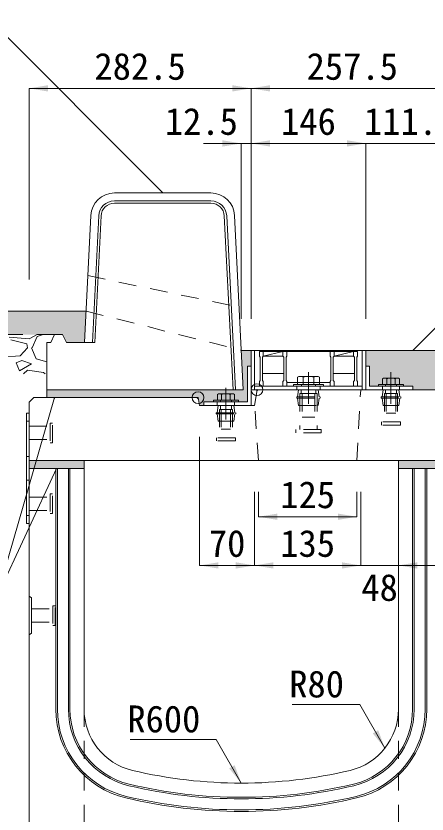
# Model space of a CAD drawing. Units: millimetres at full size. Extents: x 87158 to 122251, y -125707 to -112261.
# Drawn here: x 103138 to 103661, y -114670 to -113656 of the extents above; entities that cross this region are included whole.
import ezdxf
from ezdxf.enums import TextEntityAlignment as Align

# ---------------------------------------------------------------- set-up
doc = ezdxf.new("R2010")
doc.units = ezdxf.units.MM
doc.header["$LTSCALE"] = 30
doc.header["$PDMODE"] = 32
doc.header["$PDSIZE"] = 15
doc.linetypes.add('CHAIN', pattern=[18.5, 12, -1.5, 3.5, -1.5])
doc.linetypes.add('USER1', pattern=[1.35, 0.75, -0.6])
for name, color, linetype, lineweight in [('0_2', 7, 'Continuous', 13), ('インサート', 92, 'USER1', 9), ('グレーチング', 7, 'Continuous', 9), ('ジョイント', 7, 'Continuous', 5), ('ハッチング_基礎', 150, 'Continuous', 9), ('モルタル', 7, 'Continuous', 13), ('作業エリア', 11, 'Continuous', 13), ('受枠', 3, 'Continuous', 9), ('寸法線', 7, 'Continuous', 13), ('引出線', 4, 'Continuous', 13), ('本体', 2, 'Continuous', 13), ('目地', 132, 'Continuous', 5), ('舗装・基礎', 3, 'Continuous', 13)]:
    doc.layers.add(name, color=color, linetype=linetype, lineweight=lineweight)
doc.layers.add('ハッチング_モルタル', color=30, linetype='Continuous')
doc.layers.add('ハッチング_舗装', color=7, linetype='Continuous')
doc.styles.add('ＭＳ ゴシック', font='')
doc.styles.get('ＭＳ ゴシック').set_extended_font_data('MS Gothic')

# ---------------------------------------------------------------- blocks, each defined once
blk = doc.blocks.new('filled_arrow')
at = {"color": 0, "linetype": 'Continuous', "lineweight": -2}
blk.add_solid([(7.5, 1.25), (0, 0), (7.5, -1.25)], dxfattribs=at)

msp = doc.modelspace()

# ---------------------------------------------------------------- hatches: boundary and pattern name
at = {"layer": 'ハッチング_モルタル'}
for points in [[(103432.48, -114146.16), (103432.48, -114100.66), (103436.98, -114100.66), (103436.98, -114080.66), (103424.48, -114080.66), (103426.98, -114130.66), (103176.98, -114130.66), (103176.98, -114140.66), (103222.48, -114140.66), (103367.02, -114140.66, -0.35751), (103369.96, -114143.07), (103371.48, -114150.66), (103376.98, -114150.66), (103376.98, -114146.16)], [(103224.48, -114230.66), (103224.48, -114220.66), (103154.48, -114220.66), (103154.48, -114230.66)], [(103694.48, -114230.66), (103694.48, -114220.66), (103624.48, -114220.66), (103624.48, -114230.66)]]:
    msp.add_hatch(color=256, dxfattribs=at).paths.add_polyline_path(points)
at = {"layer": 'ハッチング_舗装'}
for points in [[(103031.48, -114030.66), (103031.48, -114060.66), (103186.98, -114060.66), (103196.98, -114060.66), (103201.98, -114070.66), (103224.98, -114070.66), (103226.98, -114030.66)], [(103844.48, -114130.66), (103844.48, -114080.66), (103582.98, -114080.66), (103582.98, -114100.66), (103587.48, -114100.66), (103587.48, -114126.16), (103642.98, -114126.16), (103642.98, -114130.66), (103691.48, -114130.66)]]:
    msp.add_hatch(color=256, dxfattribs=at).paths.add_polyline_path(points)
at = {"layer": '引出線'}
msp.add_hatch(color=256, dxfattribs=at).paths.add_polyline_path([(103186.98, -114140.66), (103186.45, -114141.76), (103186.83, -114141.87)])

# ---------------------------------------------------------------- linework, layer by layer
at = {"layer": '0_2'}
for p, q in [((103446.48, -114260.66), (103446.48, -114292.11)), ((103571.48, -114260.66), (103571.48, -114292.11)), ((103446.48, -114292.11), (103571.48, -114292.11))]:
    msp.add_line(p, q, dxfattribs=at)
at = {"layer": 'インサート', "linetype": 'Continuous', "lineweight": 13}
for p, q in [((103497.98, -114113.86), (103496.13, -114114.71)), ((103496.13, -114114.71), (103496.13, -114123.86)), ((103521.97, -114113.86), (103497.98, -114113.86)), ((103521.97, -114113.86), (103523.83, -114114.71)), ((103523.83, -114114.71), (103523.83, -114123.86)), ((103605.49, -114115.86), (103604.03, -114116.71)), ((103604.03, -114116.71), (103604.03, -114123.86)), ((103605.49, -114115.86), (103624.46, -114115.86)), ((103624.46, -114115.86), (103625.93, -114116.71)), ((103625.93, -114116.71), (103625.93, -114123.86)), ((103523.83, -114123.86), (103496.13, -114123.86)), ((103604.03, -114123.86), (103625.93, -114123.86)), ((103395.49, -114135.86), (103394.03, -114136.71)), ((103394.03, -114136.71), (103394.03, -114143.86)), ((103395.49, -114135.86), (103414.46, -114135.86)), ((103414.46, -114135.86), (103415.93, -114136.71)), ((103415.93, -114136.71), (103415.93, -114143.86)), ((103394.03, -114143.86), (103415.93, -114143.86))]:
    msp.add_line(p, q, dxfattribs=at)
at = {"layer": 'インサート', "linetype": 'Continuous', "lineweight": 5}
for p, q in [((103503.05, -114114.71), (103503.05, -114123.86)), ((103516.9, -114114.71), (103516.9, -114123.86)), ((103609.5, -114116.71), (103609.5, -114123.86)), ((103620.45, -114116.71), (103620.45, -114123.86)), ((103399.5, -114136.71), (103399.5, -114143.86)), ((103410.45, -114136.71), (103410.45, -114143.86))]:
    msp.add_line(p, q, dxfattribs=at)
at = {"layer": 'インサート', "linetype": 'Continuous'}
for p, q in [((103528.98, -114123.86), (103490.98, -114123.86)), ((103490.98, -114123.86), (103490.98, -114126.16)), ((103528.98, -114126.16), (103490.98, -114126.16)), ((103528.98, -114123.86), (103528.98, -114126.16)), ((103598.98, -114123.86), (103630.98, -114123.86)), ((103598.98, -114123.86), (103598.98, -114126.16)), ((103598.98, -114126.16), (103630.98, -114126.16)), ((103630.98, -114123.86), (103630.98, -114126.16)), ((103388.98, -114143.86), (103420.98, -114143.86)), ((103388.98, -114143.86), (103388.98, -114146.16)), ((103388.98, -114146.16), (103420.98, -114146.16)), ((103420.98, -114143.86), (103420.98, -114146.16))]:
    msp.add_line(p, q, dxfattribs=at)
at = {"layer": 'インサート'}
for p, q in [((103500.98, -114123.86), (103500.98, -114126.16)), ((103518.98, -114123.86), (103518.98, -114126.16)), ((103607.98, -114123.86), (103607.98, -114126.16)), ((103621.98, -114123.86), (103621.98, -114126.16)), ((103496.23, -114139.91), (103497.48, -114130.66)), ((103497.48, -114130.66), (103522.48, -114130.66)), ((103499.08, -114135.66), (103520.88, -114135.66)), ((103499.08, -114135.66), (103499.08, -114181.16)), ((103500.53, -114130.66), (103500.53, -114135.66)), ((103501.98, -114135.66), (103501.98, -114165.66)), ((103517.98, -114135.66), (103517.98, -114165.66)), ((103519.43, -114130.66), (103519.43, -114135.66)), ((103520.88, -114135.66), (103520.88, -114181.16)), ((103523.73, -114139.91), (103522.48, -114130.66)), ((103603.73, -114139.91), (103604.98, -114130.66)), ((103604.98, -114130.66), (103624.98, -114130.66)), ((103606.73, -114135.66), (103623.23, -114135.66)), ((103606.73, -114135.66), (103606.73, -114171.66)), ((103607.85, -114130.66), (103607.85, -114135.66)), ((103608.98, -114135.66), (103608.98, -114160.66)), ((103620.98, -114135.66), (103620.98, -114160.66)), ((103622.1, -114130.66), (103622.1, -114135.66)), ((103623.23, -114135.66), (103623.23, -114171.66)), ((103626.23, -114139.91), (103624.98, -114130.66)), ((103397.98, -114143.86), (103397.98, -114146.16)), ((103411.98, -114143.86), (103411.98, -114146.16)), ((103494.98, -114139.91), (103524.98, -114139.91)), ((103494.98, -114139.91), (103494.98, -114141.41)), ((103494.98, -114141.41), (103524.98, -114141.41)), ((103496.23, -114141.41), (103497.48, -114150.66)), ((103523.73, -114141.41), (103522.48, -114150.66)), ((103524.98, -114139.91), (103524.98, -114141.41)), ((103602.48, -114139.91), (103627.48, -114139.91)), ((103602.48, -114139.91), (103602.48, -114141.41)), ((103602.48, -114141.41), (103627.48, -114141.41)), ((103603.73, -114141.41), (103604.98, -114150.66)), ((103626.23, -114141.41), (103624.98, -114150.66)), ((103627.48, -114139.91), (103627.48, -114141.41)), ((103393.73, -114159.91), (103394.98, -114150.66)), ((103394.98, -114150.66), (103414.98, -114150.66)), ((103396.73, -114155.66), (103413.23, -114155.66)), ((103396.73, -114155.66), (103396.73, -114191.66)), ((103397.85, -114150.66), (103397.85, -114155.66)), ((103398.98, -114155.66), (103398.98, -114180.66)), ((103410.98, -114155.66), (103410.98, -114180.66)), ((103412.1, -114150.66), (103412.1, -114155.66)), ((103413.23, -114155.66), (103413.23, -114191.66)), ((103416.23, -114159.91), (103414.98, -114150.66)), ((103497.48, -114150.66), (103522.48, -114150.66)), ((103604.98, -114150.66), (103624.98, -114150.66)), ((103392.48, -114159.91), (103417.48, -114159.91)), ((103392.48, -114159.91), (103392.48, -114161.41)), ((103392.48, -114161.41), (103417.48, -114161.41)), ((103393.73, -114161.41), (103394.98, -114170.66)), ((103416.23, -114161.41), (103414.98, -114170.66)), ((103417.48, -114159.91), (103417.48, -114161.41)), ((103501.98, -114165.66), (103517.98, -114165.66)), ((103608.98, -114160.66), (103620.98, -114160.66)), ((103154.48, -114177.16), (103181.48, -114177.16)), ((103154.48, -114177.16), (103154.48, -114194.16)), ((103184.48, -114173.16), (103181.48, -114173.16)), ((103181.48, -114173.16), (103181.48, -114198.16)), ((103184.48, -114198.16), (103184.48, -114173.16)), ((103394.98, -114170.66), (103414.98, -114170.66)), ((103602.98, -114175.66), (103602.98, -114171.66)), ((103626.98, -114171.66), (103602.98, -114171.66)), ((103626.98, -114175.66), (103602.98, -114175.66)), ((103626.98, -114171.66), (103626.98, -114175.66)), ((103398.98, -114180.66), (103410.98, -114180.66)), ((103493.98, -114185.66), (103493.98, -114181.16)), ((103525.98, -114181.16), (103493.98, -114181.16)), ((103525.98, -114185.66), (103493.98, -114185.66)), ((103525.98, -114181.16), (103525.98, -114185.66)), ((103154.48, -114194.16), (103181.48, -114194.16)), ((103181.48, -114198.16), (103184.48, -114198.16)), ((103392.98, -114195.66), (103392.98, -114191.66)), ((103416.98, -114191.66), (103392.98, -114191.66)), ((103416.98, -114195.66), (103392.98, -114195.66)), ((103416.98, -114191.66), (103416.98, -114195.66)), ((103154.48, -114267.16), (103181.48, -114267.16)), ((103154.48, -114267.16), (103154.48, -114284.16)), ((103184.48, -114263.16), (103181.48, -114263.16)), ((103181.48, -114263.16), (103181.48, -114288.16)), ((103184.48, -114288.16), (103184.48, -114263.16)), ((103154.48, -114284.16), (103181.48, -114284.16)), ((103181.48, -114288.16), (103184.48, -114288.16)), ((103157.68, -114409.16), (103184.68, -114409.16)), ((103157.68, -114409.16), (103157.68, -114426.16)), ((103187.68, -114405.16), (103184.68, -114405.16)), ((103184.68, -114405.16), (103184.68, -114430.16)), ((103187.68, -114430.16), (103187.68, -114405.16)), ((103157.68, -114426.16), (103184.68, -114426.16)), ((103184.68, -114430.16), (103187.68, -114430.16))]:
    msp.add_line(p, q, dxfattribs=at)
at = {"layer": 'インサート', "linetype": 'Continuous', "lineweight": 5}
for centre, radius, start, end in [((103499.59, -114121.36), 7.5, 62.50883, 117.49117), ((103509.98, -114142.59), 28.73, 76.05376, 103.94624), ((103520.36, -114121.36), 7.5, 62.50883, 117.49117), ((103606.76, -114120.71), 4.85, 55.61575, 124.38425), ((103614.98, -114133.98), 18.12, 72.41205, 107.58795), ((103623.19, -114120.71), 4.85, 55.61575, 124.38425), ((103396.76, -114140.71), 4.85, 55.61575, 124.38425), ((103404.98, -114153.98), 18.12, 72.41205, 107.58795), ((103413.19, -114140.71), 4.85, 55.61575, 124.38425)]:
    msp.add_arc(centre, radius, start, end, dxfattribs=at)
at = {"layer": 'グレーチング'}
for p, q in [((103447.48, -114082.16), (103447.48, -114088.16)), ((103447.48, -114082.16), (103572.48, -114082.16)), ((103452.48, -114082.16), (103452.48, -114088.16)), ((103452.48, -114088.16), (103477.48, -114082.16)), ((103477.48, -114082.16), (103477.48, -114088.16)), ((103482.48, -114082.16), (103482.48, -114088.16)), ((103537.48, -114082.16), (103537.48, -114088.16)), ((103542.48, -114088.16), (103567.48, -114082.16)), ((103542.48, -114082.16), (103542.48, -114088.16)), ((103567.48, -114082.16), (103567.48, -114088.16)), ((103572.48, -114082.16), (103572.48, -114088.16)), ((103447.48, -114088.16), (103448.48, -114089.16)), ((103448.48, -114089.16), (103448.48, -114119.16)), ((103452.48, -114088.16), (103451.48, -114089.16)), ((103451.48, -114089.16), (103451.48, -114119.16)), ((103452.48, -114088.16), (103477.48, -114088.16)), ((103477.48, -114088.16), (103478.48, -114089.16)), ((103478.48, -114089.16), (103478.48, -114119.16)), ((103482.48, -114088.16), (103481.48, -114089.16)), ((103481.48, -114089.16), (103481.48, -114119.16)), ((103537.48, -114088.16), (103538.48, -114089.16)), ((103538.48, -114089.16), (103538.48, -114119.16)), ((103542.48, -114088.16), (103541.48, -114089.16)), ((103541.48, -114089.16), (103541.48, -114119.16)), ((103542.48, -114088.16), (103567.48, -114088.16)), ((103567.48, -114088.16), (103568.48, -114089.16)), ((103568.48, -114089.16), (103568.48, -114119.16)), ((103572.48, -114088.16), (103571.48, -114089.16)), ((103571.48, -114089.16), (103571.48, -114119.16)), ((103478.48, -114110.16), (103451.48, -114110.16)), ((103568.48, -114110.16), (103541.48, -114110.16)), ((103447.48, -114120.16), (103448.48, -114119.16)), ((103447.48, -114126.16), (103447.48, -114120.16)), ((103447.48, -114126.16), (103452.48, -114126.16)), ((103452.48, -114120.16), (103451.48, -114119.16)), ((103452.48, -114126.16), (103452.48, -114120.16)), ((103477.48, -114120.16), (103478.48, -114119.16)), ((103477.48, -114126.16), (103477.48, -114120.16)), ((103477.48, -114126.16), (103482.48, -114126.16)), ((103482.48, -114120.16), (103481.48, -114119.16)), ((103482.48, -114126.16), (103482.48, -114120.16)), ((103537.48, -114121.66), (103482.48, -114121.66)), ((103537.48, -114120.16), (103538.48, -114119.16)), ((103537.48, -114126.16), (103537.48, -114120.16)), ((103537.48, -114126.16), (103542.48, -114126.16)), ((103542.48, -114120.16), (103541.48, -114119.16)), ((103542.48, -114126.16), (103542.48, -114120.16)), ((103567.48, -114120.16), (103568.48, -114119.16)), ((103567.48, -114126.16), (103567.48, -114120.16)), ((103567.48, -114126.16), (103572.48, -114126.16)), ((103572.48, -114120.16), (103571.48, -114119.16)), ((103572.48, -114126.16), (103572.48, -114120.16))]:
    msp.add_line(p, q, dxfattribs=at)
at = {"layer": 'ジョイント'}
for p, q in [((103151.28, -114160.66), (103154.48, -114160.66)), ((103151.28, -114160.66), (103151.28, -114300.66)), ((103154.48, -114160.66), (103154.48, -114300.66)), ((103151.28, -114300.66), (103154.48, -114300.66))]:
    msp.add_line(p, q, dxfattribs=at)
at = {"layer": 'ジョイント', "linetype": 'USER1'}
for p, q in [((103151.28, -114170.66), (103154.48, -114170.66)), ((103151.28, -114215.66), (103154.48, -114215.66)), ((103151.28, -114245.66), (103154.48, -114245.66)), ((103151.28, -114290.66), (103154.48, -114290.66))]:
    msp.add_line(p, q, dxfattribs=at)
at = {"layer": 'ハッチング_基礎'}
for p, q in [((103154.49, -114066.12), (103129.09, -114064.09)), ((103164.91, -114060.66), (103154.49, -114066.12)), ((103158.55, -114077.3), (103164.65, -114063.07)), ((103164.65, -114063.07), (103172.37, -114060.66)), ((103151.44, -114072.22), (103131.12, -114067.14)), ((103152.45, -114077.3), (103151.44, -114072.22)), ((103152.45, -114077.3), (103143.31, -114087.46)), ((103157.53, -114077.3), (103163.63, -114091.52)), ((103143.31, -114087.46), (103119.94, -114089.49)), ((103145.34, -114093.55), (103138.23, -114096.6)), ((103138.23, -114096.6), (103142.29, -114106.76)), ((103157.53, -114097.62), (103145.34, -114093.55)), ((103163.63, -114091.52), (103176.98, -114095.45)), ((103142.29, -114106.76), (103157.53, -114097.62)), ((103152.45, -114105.75), (103147.54, -114110.66)), ((103172.77, -114108.79), (103152.45, -114105.75)), ((103174.91, -114110.66), (103172.77, -114108.79))]:
    msp.add_line(p, q, dxfattribs=at)
at = {"layer": 'モルタル'}
for points in [[(103154.48, -114220.66), (103224.48, -114220.66), (103224.48, -114230.66), (103154.48, -114230.66)], [(103694.48, -114220.66), (103624.48, -114220.66), (103624.48, -114230.66), (103694.48, -114230.66)]]:
    msp.add_lwpolyline(points, close=True, dxfattribs=at)
at = {"layer": '作業エリア'}
for p, q in [((103444.48, -114130.66), (103444.09, -114133.21)), ((103447.06, -114130.66), (103444.48, -114130.66)), ((103367.02, -114140.66), (103369.48, -114140.66)), ((103369.48, -114140.66), (103369.96, -114143.07))]:
    msp.add_line(p, q, dxfattribs=at)
for p in [(103444.48, -114130.66), (103369.48, -114140.66)]:
    msp.add_point(p, dxfattribs=at)
at = {"layer": '受枠'}
for p, q in [((103436.98, -114080.66), (103582.98, -114080.66)), ((103436.98, -114080.66), (103436.98, -114130.66)), ((103441.48, -114080.66), (103441.48, -114130.66)), ((103578.48, -114080.66), (103578.48, -114130.66)), ((103582.98, -114080.66), (103582.98, -114130.66)), ((103432.48, -114146.16), (103432.48, -114100.66)), ((103432.48, -114100.66), (103436.98, -114100.66)), ((103436.98, -114100.66), (103436.98, -114150.66)), ((103587.48, -114100.66), (103582.98, -114100.66)), ((103587.48, -114126.16), (103587.48, -114100.66)), ((103441.48, -114126.16), (103578.48, -114126.16)), ((103642.98, -114126.16), (103587.48, -114126.16)), ((103642.98, -114130.66), (103642.98, -114126.16)), ((103436.98, -114130.66), (103582.98, -114130.66)), ((103582.98, -114130.66), (103642.98, -114130.66)), ((103376.98, -114150.66), (103376.98, -114146.16)), ((103376.98, -114146.16), (103432.48, -114146.16)), ((103436.98, -114150.66), (103376.98, -114150.66))]:
    msp.add_line(p, q, dxfattribs=at)
at = {"layer": '受枠', "linetype": 'CHAIN'}
for p, q in [((103509.98, -114108.41), (103509.98, -114148.41)), ((103614.98, -114108.41), (103614.98, -114148.41)), ((103404.98, -114128.41), (103404.98, -114168.41))]:
    msp.add_line(p, q, dxfattribs=at)
at = {"layer": '受枠', "linetype": 'USER1'}
for p, q in [((103494.98, -114126.16), (103494.98, -114130.66)), ((103524.98, -114126.16), (103524.98, -114130.66)), ((103603.98, -114126.16), (103603.98, -114130.66)), ((103625.98, -114126.16), (103625.98, -114130.66)), ((103393.98, -114146.16), (103393.98, -114150.66)), ((103415.98, -114146.16), (103415.98, -114150.66))]:
    msp.add_line(p, q, dxfattribs=at)
at = {"layer": '寸法線'}
for p, q in [((103154.48, -113747.67), (103436.98, -113747.67)), ((103154.48, -113990.66), (103154.48, -113747.67)), ((103436.98, -113747.67), (103694.48, -113747.67)), ((103436.98, -114040.66), (103436.98, -113747.67)), ((103436.98, -114040.66), (103436.98, -113747.67)), ((103376.48, -113817.67), (103484.98, -113817.67)), ((103424.48, -114040.66), (103424.48, -113817.67)), ((103436.98, -113817.67), (103582.98, -113817.67)), ((103436.98, -114040.66), (103436.98, -113817.67)), ((103436.98, -114040.66), (103436.98, -113817.67)), ((103534.98, -113817.67), (103742.48, -113817.67)), ((103582.98, -114040.66), (103582.98, -113817.67)), ((103582.98, -114040.66), (103582.98, -113817.67)), ((103371.48, -114190.66), (103371.48, -114354)), ((103441.48, -114260.66), (103441.48, -114354)), ((103441.48, -114260.66), (103441.48, -114354)), ((103576.48, -114260.66), (103576.48, -114354)), ((103576.48, -114260.66), (103576.48, -114354)), ((103371.48, -114354), (103441.48, -114354)), ((103576.48, -114354), (103441.48, -114354)), ((103528.48, -114354), (103672.48, -114354))]:
    msp.add_line(p, q, dxfattribs=at)
at = {"layer": '引出線'}
msp.add_line((103186.98, -114140.66), (103113.53, -114393.52), dxfattribs=at)
at = {"layer": '引出線', "lineweight": 9}
msp.add_lwpolyline([(103324.48, -113880.66), (103099.49, -113655.67), (102695.16, -113655.67)], dxfattribs=at)
at = {"layer": '引出線'}
for points in [[(103642.6, -114080.66), (103783.35, -113939.91), (104078.19, -113939.91)], [(103189.48, -114230.66), (103113.53, -114393.52), (102912.8, -114393.52)], [(103607.23, -114586.24), (103575.21, -114530.77), (103489.06, -114530.77)], [(103424.48, -114630.66), (103392.45, -114575.19), (103282.91, -114575.19)]]:
    msp.add_lwpolyline(points, dxfattribs=at)
msp.add_lwpolyline([(103186.98, -114140.66), (103186.45, -114141.76), (103186.83, -114141.87)], close=True, dxfattribs=at)
at = {"layer": '本体'}
for p, q in [((103263.01, -113880.66), (103385.94, -113880.66)), ((103233.05, -113909.16), (103224.98, -114070.66)), ((103415.9, -113909.16), (103426.98, -114130.66)), ((103186.98, -114060.66), (103181.98, -114070.66)), ((103186.98, -114060.66), (103196.98, -114060.66)), ((103196.98, -114060.66), (103201.98, -114070.66)), ((103176.98, -114070.66), (103181.98, -114070.66)), ((103176.98, -114070.66), (103176.98, -114130.66)), ((103201.98, -114070.66), (103224.98, -114070.66)), ((103176.98, -114130.66), (103426.98, -114130.66)), ((103444.09, -114133.21), (103441.48, -114150.66)), ((103447.06, -114130.66), (103688.48, -114130.66)), ((103154.48, -114146.66), (103160.48, -114140.66)), ((103154.48, -114146.66), (103154.48, -114230.66)), ((103160.48, -114140.66), (103367.02, -114140.66)), ((103369.96, -114143.07), (103371.48, -114150.66)), ((103371.48, -114150.66), (103441.48, -114150.66)), ((103154.48, -114220.66), (103694.48, -114220.66)), ((103154.48, -114230.66), (103154.48, -114880.66)), ((103154.48, -114230.66), (103224.48, -114230.66)), ((103224.48, -114230.66), (103224.48, -114536.62)), ((103624.48, -114230.66), (103624.48, -114536.62)), ((103624.48, -114230.66), (103694.48, -114230.66))]:
    msp.add_line(p, q, dxfattribs=at)
at = {"layer": '本体', "linetype": 'USER1', "lineweight": 15}
for p, q in [((103229.23, -113985.66), (103421.73, -114025.66)), ((103226.98, -114030.66), (103424.48, -114080.66)), ((103571.48, -114220.66), (103576.48, -114130.66)), ((103446.48, -114220.66), (103441.48, -114150.66)), ((103224.48, -114536.62), (103224.48, -114780.66)), ((103624.48, -114536.62), (103624.48, -114780.66))]:
    msp.add_line(p, q, dxfattribs=at)
at = {"layer": '本体', "lineweight": 9}
for p, q in [((103154.48, -114393.16), (103157.68, -114395.16)), ((103157.68, -114395.16), (103157.68, -114440.16)), ((103157.68, -114440.16), (103154.48, -114442.16))]:
    msp.add_line(p, q, dxfattribs=at)
at = {"layer": '本体'}
for centre, radius, start, end in [((103263.01, -113910.66), 30, 90, 177.13759), ((103385.94, -113910.66), 30, 2.86241, 90), ((103447.06, -114133.66), 3, 90, 171.46923), ((103367.02, -114143.66), 3, 11.30993, 90), ((103304.48, -114536.62), 80, 180, 256.65764), ((103544.48, -114536.62), 80, 283.34236, 0), ((103424.48, -114030.66), 600, 256.65764, 283.34236)]:
    msp.add_arc(centre, radius, start, end, dxfattribs=at)
at = {"layer": '目地'}
for p, q in [((103263.01, -113890.66), (103385.94, -113890.66)), ((103263.01, -113893.66), (103385.94, -113893.66)), ((103243.04, -113909.66), (103234.99, -114070.66)), ((103246.04, -113909.81), (103237.99, -114070.66)), ((103402.92, -113909.81), (103413.96, -114130.66)), ((103405.91, -113909.66), (103416.96, -114130.66)), ((103224.98, -114070.66), (103237.99, -114070.66)), ((103188.48, -114230.66), (103188.48, -114536.62)), ((103190.48, -114230.66), (103190.48, -114536.62)), ((103204.48, -114230.66), (103204.48, -114536.62)), ((103206.48, -114230.66), (103206.48, -114536.62)), ((103642.48, -114536.62), (103642.48, -114230.66)), ((103644.48, -114536.62), (103644.48, -114230.66)), ((103658.48, -114536.62), (103658.48, -114230.66)), ((103660.48, -114536.62), (103660.48, -114230.66))]:
    msp.add_line(p, q, dxfattribs=at)
for centre, radius, start, end in [((103263.01, -113910.66), 20, 90, 177.13759), ((103263.01, -113910.66), 17, 90, 177.13759), ((103385.94, -113910.66), 20, 2.86241, 90), ((103385.94, -113910.66), 17, 2.86241, 90), ((103304.48, -114536.62), 116, 180, 256.65764), ((103304.48, -114536.62), 114, 180, 256.65764), ((103304.48, -114536.62), 100, 180, 256.65764), ((103304.48, -114536.62), 98, 180, 256.65764), ((103544.48, -114536.62), 98, 283.34236, 0), ((103544.48, -114536.62), 100, 283.34236, 0), ((103544.48, -114536.62), 114, 283.34236, 0), ((103544.48, -114536.62), 116, 283.34236, 0), ((103424.48, -114030.66), 620, 256.65764, 283.34236), ((103424.48, -114030.66), 618, 256.65764, 283.34236), ((103424.48, -114030.66), 636, 256.65764, 283.34236), ((103424.48, -114030.66), 634, 256.65764, 283.34236)]:
    msp.add_arc(centre, radius, start, end, dxfattribs=at)
at = {"layer": '舗装・基礎'}
for p, q in [((103226.98, -114030.66), (103031.48, -114030.66)), ((103436.98, -114080.66), (103424.48, -114080.66)), ((103582.98, -114080.66), (103844.48, -114080.66)), ((103176.98, -114130.66), (103176.98, -114140.66)), ((103225.48, -114140.66), (103176.98, -114140.66))]:
    msp.add_line(p, q, dxfattribs=at)
at = {"layer": '舗装・基礎', "linetype": 'USER1'}
msp.add_line((103186.98, -114060.66), (103031.48, -114060.66), dxfattribs=at)

# ---------------------------------------------------------------- block references
at = {"layer": '0_2', "xscale": 3.2, "yscale": 3.2}
msp.add_blockref('filled_arrow', (103446.48, -114292.11), dxfattribs=at)
at = {"layer": '0_2', "xscale": 3.2, "yscale": 3.2, "rotation": 180}
msp.add_blockref('filled_arrow', (103571.48, -114292.11), dxfattribs=at)
at = {"layer": '寸法線', "xscale": 3.2, "yscale": 3.2}
for p in [(103154.48, -113747.67), (103436.98, -113747.67), (103436.98, -113817.67), (103436.98, -113817.67), (103371.48, -114354), (103441.48, -114354), (103624.48, -114354)]:
    msp.add_blockref('filled_arrow', p, dxfattribs=at)
at = {"layer": '寸法線', "xscale": 3.2, "yscale": 3.2, "rotation": 180}
for p in [(103436.98, -113747.67), (103424.48, -113817.67), (103582.98, -113817.67), (103582.98, -113817.67), (103441.48, -114354), (103576.48, -114354), (103576.48, -114354)]:
    msp.add_blockref('filled_arrow', p, dxfattribs=at)
at = {"layer": '引出線', "lineweight": 9, "xscale": 0.133, "yscale": 0.133, "rotation": 135}
msp.add_blockref('filled_arrow', (103324.48, -113880.66), dxfattribs=at)
at = {"layer": '引出線'}
for p, xscale, yscale, rotation in [((103642.6, -114080.66), 0.16, 0.16, 45), ((103189.48, -114230.66), 0.16, 0.16, 245), ((103607.23, -114586.24), 3.2, 3.2, 120), ((103424.48, -114630.66), 3.2, 3.2, 120)]:
    msp.add_blockref('filled_arrow', p, dxfattribs=dict(at, xscale=xscale, yscale=yscale, rotation=rotation))

# ---------------------------------------------------------------- texts
at = {"layer": '0_2', "style": 'ＭＳ ゴシック'}
msp.add_text('125', height=34.18, dxfattribs=at).set_placement((103508.98, -114264.11), align=Align.MIDDLE_CENTER)
at = {"layer": '寸法線', "style": 'ＭＳ ゴシック'}
for s, p in [('282.5', (103295.73, -113719.67)), ('257.5', (103565.73, -113719.67)), ('12.5', (103373.7, -113789.67)), ('146', (103509.98, -113789.67)), ('111.5', (103638.73, -113789.67)), ('70', (103406.48, -114326)), ('135', (103508.98, -114326)), ('48', (103600.48, -114382))]:
    msp.add_text(s, height=34.18, dxfattribs=at).set_placement(p, align=Align.MIDDLE_CENTER)
at = {"layer": '引出線', "style": 'ＭＳ ゴシック'}
for s, p in [('R80', (103555.21, -114487.57)), ('R600', (103372.45, -114531.99))]:
    msp.add_text(s, height=34.18, dxfattribs=at).set_placement(p, align=Align.TOP_RIGHT)

doc.saveas('drawing.dxf')
